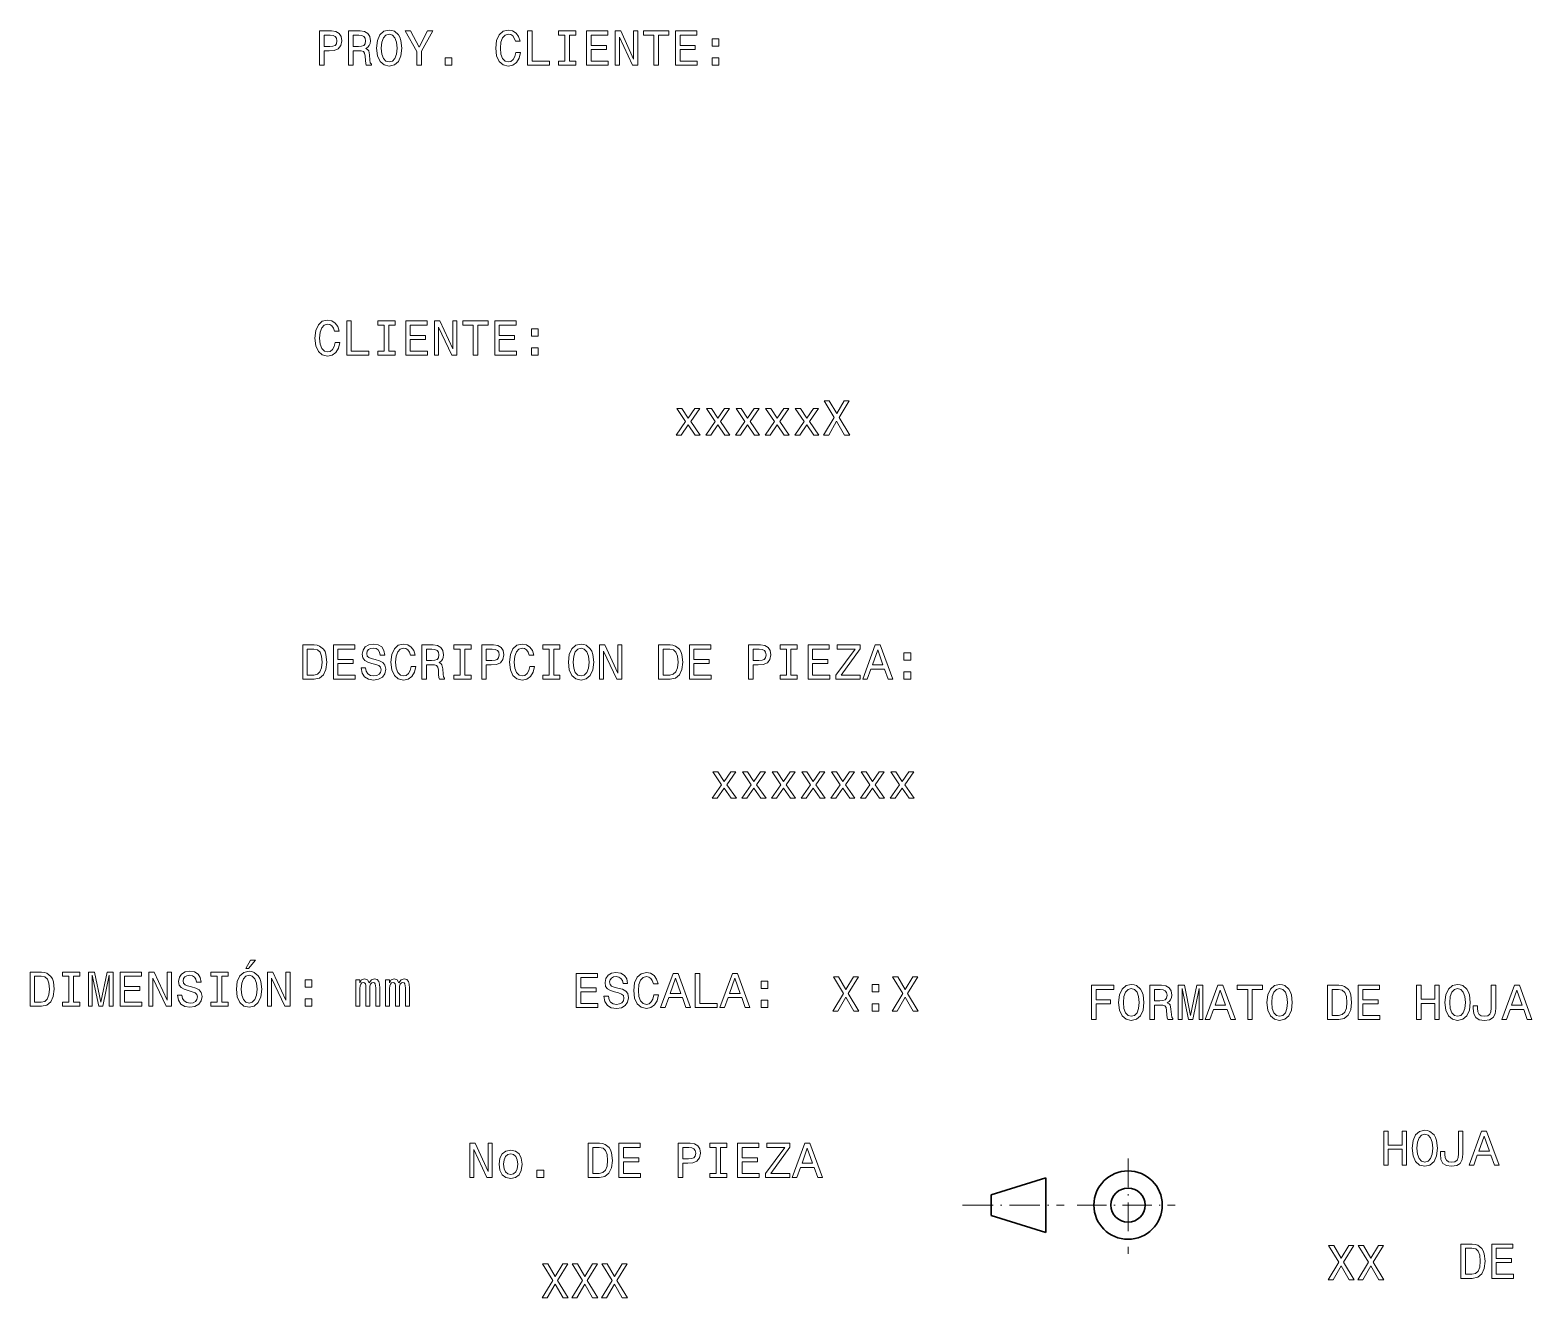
# Model space of a CAD drawing. Extents: x 14 to 2196, y -1968 to 1826.
# Drawn here: x 1555.8 to 1775.4, y -453.6 to -268.2 of the extents above; entities that cross this region are included whole.
import ezdxf

# ---------------------------------------------------------------- set-up
doc = ezdxf.new("R2010")
doc.units = 0
doc.linetypes.add('DASHDOT', pattern=[18.5, 12, -3, 0.5, -3])

msp = doc.modelspace()

# ---------------------------------------------------------------- linework, layer by layer
at = {"color": 7, "linetype": 'DASHDOT', "lineweight": 13, "ltscale": 0.348729}
msp.add_line((1716.363525, -433.210327), (1716.363525, -447.159485), dxfattribs=at)
at = {"color": 7, "lineweight": 35}
for p, q in [((1704.363525, -436.025543), (1696.363525, -438.525543)), ((1704.363525, -436.025543), (1704.363525, -444.025543)), ((1696.363525, -440.025543), (1696.363525, -438.525543)), ((1696.363525, -441.525543), (1696.363525, -440.025543)), ((1696.363525, -441.525543), (1704.363525, -444.025543))]:
    msp.add_line(p, q, dxfattribs=at)
at = {"color": 7, "linetype": 'DASHDOT', "lineweight": 13, "ltscale": 0.371072}
msp.add_line((1692.16748, -440.025543), (1707.010376, -440.025543), dxfattribs=at)
at = {"color": 7, "linetype": 'DASHDOT', "lineweight": 13, "ltscale": 0.357507}
msp.add_line((1708.925659, -440.025543), (1723.225952, -440.025543), dxfattribs=at)
at = {"color": 7, "lineweight": 13}
for points in [[(1598.138672, -273.324707), (1598.801514, -273.324707), (1598.801514, -271.213745), (1599.536377, -271.213745), (1600.278442, -271.177734), (1600.869141, -270.925568), (1601.251099, -270.435669), (1601.380737, -269.765625), (1601.279907, -269.146027), (1600.991699, -268.692139), (1600.516113, -268.418365), (1599.867798, -268.324707), (1598.138672, -268.324707)], [(1599.687622, -268.937103), (1600.119873, -268.980316), (1600.43689, -269.117218), (1600.624268, -269.369385), (1600.689087, -269.765625), (1600.617065, -270.183502), (1600.422485, -270.435669), (1600.091064, -270.565338), (1599.637207, -270.601379), (1598.801514, -270.601379), (1598.801514, -268.937103)], [(1602.389404, -273.324707), (1603.059448, -273.324707), (1603.059448, -271.213745), (1603.743896, -271.213745), (1604.248169, -271.235382), (1604.565186, -271.336243), (1604.738037, -271.573975), (1604.810059, -271.999054), (1604.846191, -272.647461), (1604.889404, -273.07254), (1604.97583, -273.324707), (1605.7323, -273.324707), (1605.7323, -273.187805), (1605.56665, -272.986084), (1605.508911, -272.61145), (1605.458496, -271.804535), (1605.33606, -271.206543), (1605.17041, -271.019226), (1604.911011, -270.882355), (1605.199219, -270.70224), (1605.400879, -270.450073), (1605.53064, -270.133057), (1605.573853, -269.751221), (1605.4729, -269.146027), (1605.184814, -268.692139), (1604.709229, -268.418365), (1604.060791, -268.324707), (1602.389404, -268.324707)], [(1603.873535, -268.937103), (1604.312988, -268.980316), (1604.622803, -269.117218), (1604.817383, -269.369385), (1604.882202, -269.765625), (1604.810059, -270.183502), (1604.615601, -270.435669), (1604.28418, -270.565338), (1603.830322, -270.601379), (1603.059448, -270.601379), (1603.059448, -268.937103)], [(1606.481567, -270.824707), (1606.611328, -271.948639), (1606.985962, -272.777161), (1607.569458, -273.288696), (1608.33313, -273.461609), (1609.0896, -273.288696), (1609.68042, -272.777161), (1610.047852, -271.948639), (1610.184814, -270.824707), (1610.047852, -269.707977), (1609.889404, -269.254089), (1609.68042, -268.879456), (1609.0896, -268.36792), (1608.72937, -268.238251), (1608.33313, -268.187805), (1607.562256, -268.36792), (1606.97876, -268.872253), (1606.611328, -269.700775)], [(1607.173218, -270.824707), (1607.252441, -269.952942), (1607.490234, -269.311737), (1607.857666, -268.922699), (1608.33313, -268.785797), (1608.801514, -268.922699), (1609.168945, -269.318939), (1609.406616, -269.960144), (1609.493164, -270.824707), (1609.406616, -271.696472), (1609.168945, -272.337677), (1608.801514, -272.726715), (1608.33313, -272.856415), (1607.857666, -272.726715), (1607.490234, -272.337677), (1607.252441, -271.703674)], [(1613.045044, -273.324707), (1613.045044, -271.300201), (1614.687622, -268.317505), (1613.938354, -268.317505), (1612.706421, -270.687805), (1611.459961, -268.317505), (1610.660278, -268.317505), (1612.375, -271.343445), (1612.375, -273.324707)], [(1626.848999, -271.465912), (1626.704956, -272.071106), (1626.467163, -272.503387), (1626.135742, -272.769958), (1625.746704, -272.856415), (1625.278442, -272.726715), (1624.911011, -272.337677), (1624.666016, -271.703674), (1624.586792, -270.824707), (1624.666016, -269.952942), (1624.903809, -269.311737), (1625.27124, -268.922699), (1625.746704, -268.785797), (1626.092529, -268.857849), (1626.387939, -269.05957), (1626.61853, -269.383789), (1626.776978, -269.830475), (1627.461426, -269.830475), (1627.245239, -269.146027), (1626.870605, -268.627289), (1626.359131, -268.303101), (1625.746704, -268.187805), (1624.983032, -268.36792), (1624.399414, -268.872253), (1624.02478, -269.700775), (1623.895142, -270.824707), (1624.02478, -271.948639), (1624.399414, -272.777161), (1624.983032, -273.288696), (1625.746704, -273.461609), (1626.416748, -273.324707), (1626.957031, -272.942871), (1627.338989, -272.316071), (1627.540649, -271.465912)], [(1628.556519, -273.324707), (1631.769775, -273.324707), (1631.769775, -272.719513), (1629.21936, -272.719513), (1629.21936, -268.324707), (1628.556519, -268.324707)], [(1634.02478, -272.719513), (1633.102661, -272.719513), (1633.102661, -273.324707), (1635.609863, -273.324707), (1635.609863, -272.719513), (1634.687622, -272.719513), (1634.687622, -268.929901), (1635.609863, -268.929901), (1635.609863, -268.324707), (1633.102661, -268.324707), (1633.102661, -268.929901), (1634.02478, -268.929901)], [(1637.18042, -273.324707), (1640.350464, -273.324707), (1640.350464, -272.719513), (1637.843262, -272.719513), (1637.843262, -271.026428), (1640.07666, -271.026428), (1640.07666, -270.428467), (1637.843262, -270.428467), (1637.843262, -268.929901), (1640.292847, -268.929901), (1640.292847, -268.324707), (1637.18042, -268.324707)], [(1641.387939, -273.324707), (1641.985962, -273.324707), (1641.985962, -269.225281), (1643.902344, -273.324707), (1644.673218, -273.324707), (1644.673218, -268.324707), (1644.067993, -268.324707), (1644.067993, -272.424133), (1642.173218, -268.324707), (1641.387939, -268.324707)], [(1647.036377, -273.324707), (1647.699219, -273.324707), (1647.699219, -268.929901), (1649.212158, -268.929901), (1649.212158, -268.324707), (1645.516113, -268.324707), (1645.516113, -268.929901), (1647.036377, -268.929901)], [(1650.192017, -273.324707), (1653.362061, -273.324707), (1653.362061, -272.719513), (1650.854736, -272.719513), (1650.854736, -271.026428), (1653.088257, -271.026428), (1653.088257, -270.428467), (1650.854736, -270.428467), (1650.854736, -268.929901), (1653.304321, -268.929901), (1653.304321, -268.324707), (1650.192017, -268.324707)], [(1655.545044, -270.529327), (1656.539185, -270.529327), (1656.539185, -269.455841), (1655.545044, -269.455841)], [(1616.510376, -273.324707), (1617.504639, -273.324707), (1617.504639, -272.251221), (1616.510376, -272.251221)], [(1655.545044, -273.324707), (1656.539185, -273.324707), (1656.539185, -272.251221), (1655.545044, -272.251221)], [(1600.41626, -313.872162), (1600.272217, -314.477356), (1600.034424, -314.909637), (1599.703003, -315.176208), (1599.313965, -315.262665), (1598.845703, -315.132965), (1598.478271, -314.743927), (1598.233276, -314.109924), (1598.154053, -313.230957), (1598.233276, -312.359192), (1598.471069, -311.717987), (1598.838501, -311.328949), (1599.313965, -311.192047), (1599.65979, -311.264099), (1599.9552, -311.46582), (1600.185791, -311.790039), (1600.344238, -312.236725), (1601.028687, -312.236725), (1600.8125, -311.552277), (1600.437866, -311.033539), (1599.926392, -310.709351), (1599.313965, -310.594055), (1598.550293, -310.77417), (1597.966675, -311.278503), (1597.592041, -312.107025), (1597.462402, -313.230957), (1597.592041, -314.354889), (1597.966675, -315.183411), (1598.550293, -315.694946), (1599.313965, -315.867859), (1599.984009, -315.730957), (1600.524414, -315.349121), (1600.90625, -314.722321), (1601.10791, -313.872162)], [(1602.123779, -315.730957), (1605.337036, -315.730957), (1605.337036, -315.125763), (1602.786621, -315.125763), (1602.786621, -310.730957), (1602.123779, -310.730957)], [(1607.592041, -315.125763), (1606.669922, -315.125763), (1606.669922, -315.730957), (1609.177124, -315.730957), (1609.177124, -315.125763), (1608.254883, -315.125763), (1608.254883, -311.336151), (1609.177124, -311.336151), (1609.177124, -310.730957), (1606.669922, -310.730957), (1606.669922, -311.336151), (1607.592041, -311.336151)], [(1610.747681, -315.730957), (1613.917725, -315.730957), (1613.917725, -315.125763), (1611.410522, -315.125763), (1611.410522, -313.432678), (1613.643921, -313.432678), (1613.643921, -312.834717), (1611.410522, -312.834717), (1611.410522, -311.336151), (1613.860107, -311.336151), (1613.860107, -310.730957), (1610.747681, -310.730957)], [(1614.9552, -315.730957), (1615.553223, -315.730957), (1615.553223, -311.631531), (1617.469604, -315.730957), (1618.240479, -315.730957), (1618.240479, -310.730957), (1617.635376, -310.730957), (1617.635376, -314.830383), (1615.740479, -310.730957), (1614.9552, -310.730957)], [(1620.603638, -315.730957), (1621.266479, -315.730957), (1621.266479, -311.336151), (1622.779419, -311.336151), (1622.779419, -310.730957), (1619.083496, -310.730957), (1619.083496, -311.336151), (1620.603638, -311.336151)], [(1623.759277, -315.730957), (1626.929321, -315.730957), (1626.929321, -315.125763), (1624.422119, -315.125763), (1624.422119, -313.432678), (1626.655518, -313.432678), (1626.655518, -312.834717), (1624.422119, -312.834717), (1624.422119, -311.336151), (1626.871582, -311.336151), (1626.871582, -310.730957), (1623.759277, -310.730957)], [(1629.112305, -312.935577), (1630.106445, -312.935577), (1630.106445, -311.862091), (1629.112305, -311.862091)], [(1629.112305, -315.730957), (1630.106445, -315.730957), (1630.106445, -314.657471), (1629.112305, -314.657471)], [(1671.838867, -327.409698), (1672.595459, -327.409698), (1673.740967, -325.385193), (1674.908081, -327.409698), (1675.671753, -327.409698), (1674.108398, -324.837646), (1675.592529, -322.402496), (1674.864868, -322.402496), (1673.762573, -324.254089), (1672.681885, -322.402496), (1671.925415, -322.402496), (1673.402344, -324.844849)], [(1651.031982, -327.409698), (1652.026245, -325.903931), (1653.049316, -327.409698), (1653.812988, -327.409698), (1652.429688, -325.414032), (1653.733765, -323.540833), (1652.998901, -323.540833), (1652.055054, -324.945709), (1651.111206, -323.540833), (1650.361938, -323.540833), (1651.644409, -325.421234), (1650.289917, -327.409698)], [(1655.369141, -327.409698), (1656.363403, -325.903931), (1657.386475, -327.409698), (1658.150146, -327.409698), (1656.766846, -325.414032), (1658.070923, -323.540833), (1657.33606, -323.540833), (1656.392212, -324.945709), (1655.448486, -323.540833), (1654.699097, -323.540833), (1655.981567, -325.421234), (1654.627075, -327.409698)], [(1659.706299, -327.409698), (1660.700562, -325.903931), (1661.723633, -327.409698), (1662.487305, -327.409698), (1661.104004, -325.414032), (1662.408081, -323.540833), (1661.673218, -323.540833), (1660.72937, -324.945709), (1659.785645, -323.540833), (1659.036377, -323.540833), (1660.318726, -325.421234), (1658.964233, -327.409698)], [(1664.043579, -327.409698), (1665.03772, -325.903931), (1666.060791, -327.409698), (1666.824463, -327.409698), (1665.441284, -325.414032), (1666.745239, -323.540833), (1666.010376, -323.540833), (1665.066528, -324.945709), (1664.122803, -323.540833), (1663.373535, -323.540833), (1664.655884, -325.421234), (1663.301514, -327.409698)], [(1668.380737, -327.409698), (1669.375, -325.903931), (1670.397949, -327.409698), (1671.161743, -327.409698), (1669.778442, -325.414032), (1671.082397, -323.540833), (1670.347534, -323.540833), (1669.403809, -324.945709), (1668.459961, -323.540833), (1667.710693, -323.540833), (1668.993042, -325.421234), (1667.638672, -327.409698)], [(1597.342896, -358.113159), (1595.678589, -358.113159), (1595.678589, -363.113159), (1597.342896, -363.113159), (1598.128174, -362.954651), (1598.711792, -362.471954), (1599.072021, -361.686646), (1599.20166, -360.613159), (1599.086426, -359.518066), (1598.942383, -359.085785), (1598.740601, -358.73996), (1598.156982, -358.271667), (1597.775146, -358.156372)], [(1597.29248, -358.711151), (1597.839966, -358.819214), (1598.2146, -359.150635), (1598.437988, -359.741394), (1598.51001, -360.613159), (1598.430786, -361.456085), (1598.207397, -362.046875), (1597.825562, -362.399902), (1597.29248, -362.515167), (1596.348633, -362.515167), (1596.348633, -358.711151)], [(1600.174316, -363.113159), (1603.34436, -363.113159), (1603.34436, -362.507965), (1600.837158, -362.507965), (1600.837158, -360.81488), (1603.070557, -360.81488), (1603.070557, -360.216919), (1600.837158, -360.216919), (1600.837158, -358.718353), (1603.286743, -358.718353), (1603.286743, -358.113159), (1600.174316, -358.113159)], [(1604.886108, -361.463318), (1604.230469, -361.463318), (1604.374634, -362.22699), (1604.734863, -362.78894), (1605.289551, -363.127563), (1606.038818, -363.250061), (1606.780884, -363.134766), (1607.335693, -362.81778), (1607.688721, -362.320648), (1607.818359, -361.665039), (1607.710327, -361.074249), (1607.407715, -360.692413), (1606.917847, -360.440247), (1606.262207, -360.25293), (1605.700195, -360.116028), (1605.332764, -359.95755), (1605.123901, -359.72699), (1605.059082, -359.36676), (1605.123901, -359.042542), (1605.311157, -358.797607), (1605.599365, -358.631897), (1605.995605, -358.574249), (1606.399048, -358.646301), (1606.716064, -358.84082), (1606.925049, -359.165039), (1607.025879, -359.604523), (1607.681519, -359.604523), (1607.681519, -359.590118), (1607.566284, -358.912872), (1607.227661, -358.408539), (1606.694458, -358.091553), (1605.973999, -357.98349), (1605.325562, -358.091553), (1604.821289, -358.394135), (1604.49707, -358.862427), (1604.381836, -359.467621), (1604.475464, -360.007965), (1604.749268, -360.375397), (1605.181519, -360.620361), (1605.772339, -360.807678), (1606.355835, -360.973389), (1606.79541, -361.131897), (1607.06189, -361.362427), (1607.15564, -361.737091), (1607.069092, -362.118927), (1606.845825, -362.407104), (1606.507202, -362.587219), (1606.067627, -362.644867), (1605.577759, -362.565613), (1605.203125, -362.335052), (1604.965332, -361.960419)], [(1611.528809, -361.254364), (1611.384644, -361.859558), (1611.146973, -362.29184), (1610.815552, -362.558411), (1610.426514, -362.644867), (1609.95813, -362.515167), (1609.590698, -362.126129), (1609.345825, -361.492126), (1609.266479, -360.613159), (1609.345825, -359.741394), (1609.583496, -359.100189), (1609.950928, -358.711151), (1610.426514, -358.574249), (1610.772339, -358.646301), (1611.067627, -358.848022), (1611.298218, -359.172241), (1611.456787, -359.618927), (1612.141113, -359.618927), (1611.925049, -358.934479), (1611.550415, -358.415741), (1611.038818, -358.091553), (1610.426514, -357.976257), (1609.662842, -358.156372), (1609.079224, -358.660706), (1608.70459, -359.489227), (1608.574951, -360.613159), (1608.70459, -361.737091), (1609.079224, -362.565613), (1609.662842, -363.077148), (1610.426514, -363.250061), (1611.096558, -363.113159), (1611.636841, -362.731323), (1612.018677, -362.104523), (1612.220459, -361.254364)], [(1613.092163, -363.113159), (1613.762207, -363.113159), (1613.762207, -361.002197), (1614.446655, -361.002197), (1614.950928, -361.023834), (1615.267944, -361.124695), (1615.440918, -361.362427), (1615.512939, -361.787506), (1615.54895, -362.435913), (1615.592163, -362.860992), (1615.678589, -363.113159), (1616.435181, -363.113159), (1616.435181, -362.976257), (1616.269409, -362.774536), (1616.211792, -362.399902), (1616.161377, -361.592987), (1616.038818, -360.994995), (1615.873169, -360.807678), (1615.61377, -360.670807), (1615.901978, -360.490692), (1616.10376, -360.238525), (1616.233398, -359.921509), (1616.276611, -359.539673), (1616.175781, -358.934479), (1615.887573, -358.480591), (1615.412109, -358.206818), (1614.763672, -358.113159), (1613.092163, -358.113159)], [(1614.576294, -358.725555), (1615.015869, -358.768768), (1615.325562, -358.90567), (1615.520142, -359.157837), (1615.584961, -359.554077), (1615.512939, -359.971954), (1615.318359, -360.224121), (1614.986938, -360.35379), (1614.533081, -360.389832), (1613.762207, -360.389832), (1613.762207, -358.725555)], [(1618.70459, -362.507965), (1617.782349, -362.507965), (1617.782349, -363.113159), (1620.289551, -363.113159), (1620.289551, -362.507965), (1619.367432, -362.507965), (1619.367432, -358.718353), (1620.289551, -358.718353), (1620.289551, -358.113159), (1617.782349, -358.113159), (1617.782349, -358.718353), (1618.70459, -358.718353)], [(1621.853027, -363.113159), (1622.515869, -363.113159), (1622.515869, -361.002197), (1623.250732, -361.002197), (1623.992798, -360.966187), (1624.583496, -360.71402), (1624.965332, -360.224121), (1625.095093, -359.554077), (1624.994141, -358.934479), (1624.706055, -358.480591), (1624.230469, -358.206818), (1623.582153, -358.113159), (1621.853027, -358.113159)], [(1623.401978, -358.725555), (1623.834229, -358.768768), (1624.151245, -358.90567), (1624.338623, -359.157837), (1624.403442, -359.554077), (1624.331421, -359.971954), (1624.136841, -360.224121), (1623.80542, -360.35379), (1623.351562, -360.389832), (1622.515869, -360.389832), (1622.515869, -358.725555)], [(1628.877441, -361.254364), (1628.733398, -361.859558), (1628.495605, -362.29184), (1628.164185, -362.558411), (1627.775146, -362.644867), (1627.306885, -362.515167), (1626.939453, -362.126129), (1626.694458, -361.492126), (1626.615234, -360.613159), (1626.694458, -359.741394), (1626.932251, -359.100189), (1627.299683, -358.711151), (1627.775146, -358.574249), (1628.120972, -358.646301), (1628.416382, -358.848022), (1628.646973, -359.172241), (1628.80542, -359.618927), (1629.489868, -359.618927), (1629.273682, -358.934479), (1628.899048, -358.415741), (1628.387573, -358.091553), (1627.775146, -357.976257), (1627.011475, -358.156372), (1626.427856, -358.660706), (1626.053223, -359.489227), (1625.923584, -360.613159), (1626.053223, -361.737091), (1626.427856, -362.565613), (1627.011475, -363.077148), (1627.775146, -363.250061), (1628.44519, -363.113159), (1628.985596, -362.731323), (1629.367432, -362.104523), (1629.569092, -361.254364)], [(1631.716064, -362.507965), (1630.793945, -362.507965), (1630.793945, -363.113159), (1633.301147, -363.113159), (1633.301147, -362.507965), (1632.378906, -362.507965), (1632.378906, -358.718353), (1633.301147, -358.718353), (1633.301147, -358.113159), (1630.793945, -358.113159), (1630.793945, -358.718353), (1631.716064, -358.718353)], [(1634.533081, -360.613159), (1634.662842, -361.737091), (1635.037476, -362.565613), (1635.620972, -363.077148), (1636.384644, -363.250061), (1637.141113, -363.077148), (1637.731934, -362.565613), (1638.099365, -361.737091), (1638.236328, -360.613159), (1638.099365, -359.496429), (1637.940918, -359.042542), (1637.731934, -358.667908), (1637.141113, -358.156372), (1636.781006, -358.026703), (1636.384644, -357.976257), (1635.61377, -358.156372), (1635.030273, -358.660706), (1634.662842, -359.489227)], [(1635.224731, -360.613159), (1635.303955, -359.741394), (1635.541748, -359.100189), (1635.90918, -358.711151), (1636.384644, -358.574249), (1636.853027, -358.711151), (1637.220459, -359.107391), (1637.45813, -359.748596), (1637.544678, -360.613159), (1637.45813, -361.484924), (1637.220459, -362.126129), (1636.853027, -362.515167), (1636.384644, -362.644867), (1635.90918, -362.515167), (1635.541748, -362.126129), (1635.303955, -361.492126)], [(1639.079224, -363.113159), (1639.677246, -363.113159), (1639.677246, -359.013733), (1641.593628, -363.113159), (1642.364502, -363.113159), (1642.364502, -358.113159), (1641.759277, -358.113159), (1641.759277, -362.212585), (1639.864502, -358.113159), (1639.079224, -358.113159)], [(1649.389038, -358.113159), (1647.724731, -358.113159), (1647.724731, -363.113159), (1649.389038, -363.113159), (1650.174316, -362.954651), (1650.757935, -362.471954), (1651.118164, -361.686646), (1651.247803, -360.613159), (1651.132568, -359.518066), (1650.988403, -359.085785), (1650.786743, -358.73996), (1650.203125, -358.271667), (1649.821289, -358.156372)], [(1649.338623, -358.711151), (1649.886108, -358.819214), (1650.260742, -359.150635), (1650.484131, -359.741394), (1650.556152, -360.613159), (1650.476929, -361.456085), (1650.25354, -362.046875), (1649.871704, -362.399902), (1649.338623, -362.515167), (1648.394775, -362.515167), (1648.394775, -358.711151)], [(1652.220459, -363.113159), (1655.390503, -363.113159), (1655.390503, -362.507965), (1652.883301, -362.507965), (1652.883301, -360.81488), (1655.116699, -360.81488), (1655.116699, -360.216919), (1652.883301, -360.216919), (1652.883301, -358.718353), (1655.332764, -358.718353), (1655.332764, -358.113159), (1652.220459, -358.113159)], [(1660.887573, -363.113159), (1661.550415, -363.113159), (1661.550415, -361.002197), (1662.285278, -361.002197), (1663.027344, -360.966187), (1663.618164, -360.71402), (1664, -360.224121), (1664.129639, -359.554077), (1664.028809, -358.934479), (1663.740601, -358.480591), (1663.265137, -358.206818), (1662.616699, -358.113159), (1660.887573, -358.113159)], [(1662.436523, -358.725555), (1662.868896, -358.768768), (1663.185791, -358.90567), (1663.373169, -359.157837), (1663.437988, -359.554077), (1663.365967, -359.971954), (1663.171387, -360.224121), (1662.840088, -360.35379), (1662.386108, -360.389832), (1661.550415, -360.389832), (1661.550415, -358.725555)], [(1666.413574, -362.507965), (1665.491333, -362.507965), (1665.491333, -363.113159), (1667.998535, -363.113159), (1667.998535, -362.507965), (1667.076294, -362.507965), (1667.076294, -358.718353), (1667.998535, -358.718353), (1667.998535, -358.113159), (1665.491333, -358.113159), (1665.491333, -358.718353), (1666.413574, -358.718353)], [(1669.569092, -363.113159), (1672.739136, -363.113159), (1672.739136, -362.507965), (1670.231934, -362.507965), (1670.231934, -360.81488), (1672.465332, -360.81488), (1672.465332, -360.216919), (1670.231934, -360.216919), (1670.231934, -358.718353), (1672.681519, -358.718353), (1672.681519, -358.113159), (1669.569092, -358.113159)], [(1673.625366, -363.113159), (1677.213257, -363.113159), (1677.213257, -362.507965), (1674.417847, -362.507965), (1677.213257, -358.682312), (1677.213257, -358.113159), (1673.819824, -358.113159), (1673.819824, -358.718353), (1676.463989, -358.718353), (1673.625366, -362.536804)], [(1677.566284, -363.113159), (1678.229126, -363.113159), (1678.755005, -361.643433), (1680.750732, -361.643433), (1681.276611, -363.113159), (1681.953857, -363.113159), (1680.123901, -358.105957), (1679.389038, -358.105957)], [(1678.985596, -361.031036), (1679.75647, -358.826416), (1680.527344, -361.031036)], [(1683.596558, -360.31778), (1684.590698, -360.31778), (1684.590698, -359.244293), (1683.596558, -359.244293)], [(1683.596558, -363.113159), (1684.590698, -363.113159), (1684.590698, -362.039673), (1683.596558, -362.039673)], [(1656.30481, -380.53891), (1657.299072, -379.033142), (1658.322144, -380.53891), (1659.085815, -380.53891), (1657.702515, -378.543243), (1659.006592, -376.670044), (1658.271729, -376.670044), (1657.327881, -378.074921), (1656.384033, -376.670044), (1655.634766, -376.670044), (1656.917236, -378.550446), (1655.562744, -380.53891)], [(1660.641968, -380.53891), (1661.63623, -379.033142), (1662.659302, -380.53891), (1663.422974, -380.53891), (1662.039673, -378.543243), (1663.34375, -376.670044), (1662.608887, -376.670044), (1661.665039, -378.074921), (1660.721313, -376.670044), (1659.971924, -376.670044), (1661.254395, -378.550446), (1659.899902, -380.53891)], [(1664.979126, -380.53891), (1665.973389, -379.033142), (1666.99646, -380.53891), (1667.760132, -380.53891), (1666.376831, -378.543243), (1667.680908, -376.670044), (1666.946045, -376.670044), (1666.002197, -378.074921), (1665.058472, -376.670044), (1664.309204, -376.670044), (1665.591553, -378.550446), (1664.237061, -380.53891)], [(1669.316406, -380.53891), (1670.310547, -379.033142), (1671.333618, -380.53891), (1672.09729, -380.53891), (1670.714111, -378.543243), (1672.018066, -376.670044), (1671.283203, -376.670044), (1670.339355, -378.074921), (1669.39563, -376.670044), (1668.646362, -376.670044), (1669.928711, -378.550446), (1668.574341, -380.53891)], [(1673.653564, -380.53891), (1674.647827, -379.033142), (1675.670776, -380.53891), (1676.43457, -380.53891), (1675.05127, -378.543243), (1676.355225, -376.670044), (1675.620361, -376.670044), (1674.676636, -378.074921), (1673.732788, -376.670044), (1672.983521, -376.670044), (1674.265869, -378.550446), (1672.911499, -380.53891)], [(1677.990723, -380.53891), (1678.984985, -379.033142), (1680.008057, -380.53891), (1680.771729, -380.53891), (1679.388428, -378.543243), (1680.692383, -376.670044), (1679.95752, -376.670044), (1679.013794, -378.074921), (1678.069946, -376.670044), (1677.320679, -376.670044), (1678.603149, -378.550446), (1677.248657, -380.53891)], [(1682.327881, -380.53891), (1683.322144, -379.033142), (1684.345215, -380.53891), (1685.108887, -380.53891), (1683.725586, -378.543243), (1685.029663, -376.670044), (1684.2948, -376.670044), (1683.350952, -378.074921), (1682.407104, -376.670044), (1681.657837, -376.670044), (1682.940308, -378.550446), (1681.585815, -380.53891)], [(1557.475708, -405.954834), (1555.811401, -405.954834), (1555.811401, -410.954834), (1557.475708, -410.954834), (1558.260986, -410.796326), (1558.844604, -410.313629), (1559.204834, -409.52832), (1559.334473, -408.454834), (1559.219238, -407.359741), (1559.075195, -406.92746), (1558.873413, -406.581635), (1558.289795, -406.113342), (1557.907959, -405.998047)], [(1561.488647, -410.34964), (1560.566528, -410.34964), (1560.566528, -410.954834), (1563.07373, -410.954834), (1563.07373, -410.34964), (1562.151489, -410.34964), (1562.151489, -406.560028), (1563.07373, -406.560028), (1563.07373, -405.954834), (1560.566528, -405.954834), (1560.566528, -406.560028), (1561.488647, -406.560028)], [(1564.356079, -410.954834), (1564.910889, -410.954834), (1564.910889, -406.415924), (1565.847412, -410.954834), (1566.467041, -410.954834), (1567.396484, -406.415924), (1567.396484, -410.954834), (1567.958374, -410.954834), (1567.958374, -405.954834), (1567.079468, -405.954834), (1566.157227, -410.364044), (1565.24231, -405.954834), (1564.356079, -405.954834)], [(1568.981445, -410.954834), (1572.151489, -410.954834), (1572.151489, -410.34964), (1569.644287, -410.34964), (1569.644287, -408.656555), (1571.877686, -408.656555), (1571.877686, -408.058594), (1569.644287, -408.058594), (1569.644287, -406.560028), (1572.093872, -406.560028), (1572.093872, -405.954834), (1568.981445, -405.954834)], [(1573.188965, -410.954834), (1573.786987, -410.954834), (1573.786987, -406.855408), (1575.703369, -410.954834), (1576.474243, -410.954834), (1576.474243, -405.954834), (1575.869141, -405.954834), (1575.869141, -410.05426), (1573.974243, -405.954834), (1573.188965, -405.954834)], [(1578.030518, -409.304993), (1577.374878, -409.304993), (1577.518921, -410.068665), (1577.87915, -410.630615), (1578.43396, -410.969238), (1579.183228, -411.091736), (1579.925293, -410.97644), (1580.47998, -410.659454), (1580.833008, -410.162323), (1580.962769, -409.506714), (1580.854736, -408.915924), (1580.552124, -408.534088), (1580.062134, -408.281921), (1579.406494, -408.094604), (1578.844604, -407.957703), (1578.477173, -407.799225), (1578.268188, -407.568665), (1578.203369, -407.208435), (1578.268188, -406.884216), (1578.455566, -406.639282), (1578.743774, -406.473572), (1579.140015, -406.415924), (1579.543457, -406.487976), (1579.860474, -406.682495), (1580.069336, -407.006714), (1580.170288, -407.446198), (1580.825806, -407.446198), (1580.825806, -407.431793), (1580.710571, -406.754547), (1580.371948, -406.250214), (1579.838867, -405.933228), (1579.118408, -405.825165), (1578.469971, -405.933228), (1577.965576, -406.235809), (1577.641479, -406.704102), (1577.526123, -407.309296), (1577.619751, -407.84964), (1577.893555, -408.217072), (1578.325806, -408.462036), (1578.916626, -408.649353), (1579.500244, -408.815063), (1579.939697, -408.973572), (1580.206299, -409.204102), (1580.299927, -409.578766), (1580.213501, -409.960602), (1579.990112, -410.248779), (1579.651489, -410.428894), (1579.212036, -410.486542), (1578.722168, -410.407288), (1578.347412, -410.176727), (1578.109741, -409.802094)], [(1583.174561, -410.34964), (1582.252319, -410.34964), (1582.252319, -410.954834), (1584.759521, -410.954834), (1584.759521, -410.34964), (1583.837402, -410.34964), (1583.837402, -406.560028), (1584.759521, -406.560028), (1584.759521, -405.954834), (1582.252319, -405.954834), (1582.252319, -406.560028), (1583.174561, -406.560028)], [(1585.991577, -408.454834), (1586.121216, -409.578766), (1586.49585, -410.407288), (1587.079468, -410.918823), (1587.84314, -411.091736), (1588.599609, -410.918823), (1589.19043, -410.407288), (1589.557861, -409.578766), (1589.694702, -408.454834), (1589.557861, -407.338104), (1589.399292, -406.884216), (1589.19043, -406.509583), (1588.599609, -405.998047), (1588.23938, -405.868378), (1587.84314, -405.817932), (1587.072266, -405.998047), (1586.488647, -406.50238), (1586.121216, -407.330902)], [(1587.346069, -405.428894), (1587.771118, -405.428894), (1588.772583, -404.204102), (1588.066528, -404.204102)], [(1590.53772, -410.954834), (1591.13562, -410.954834), (1591.13562, -406.855408), (1593.052124, -410.954834), (1593.822998, -410.954834), (1593.822998, -405.954834), (1593.217773, -405.954834), (1593.217773, -410.05426), (1591.322998, -405.954834), (1590.53772, -405.954834)], [(1635.677002, -411.139465), (1638.847046, -411.139465), (1638.847046, -410.534271), (1636.339844, -410.534271), (1636.339844, -408.841187), (1638.573242, -408.841187), (1638.573242, -408.243225), (1636.339844, -408.243225), (1636.339844, -406.744659), (1638.789429, -406.744659), (1638.789429, -406.139465), (1635.677002, -406.139465)], [(1640.388794, -409.489624), (1639.733154, -409.489624), (1639.877319, -410.253296), (1640.237549, -410.815247), (1640.792236, -411.15387), (1641.541504, -411.276367), (1642.283569, -411.161072), (1642.838379, -410.844086), (1643.191406, -410.346954), (1643.321045, -409.691345), (1643.213013, -409.100555), (1642.9104, -408.718719), (1642.420532, -408.466553), (1641.764893, -408.279236), (1641.202881, -408.142334), (1640.835449, -407.983856), (1640.626587, -407.753296), (1640.561768, -407.393066), (1640.626587, -407.068848), (1640.813843, -406.823914), (1641.102051, -406.658203), (1641.498291, -406.600555), (1641.901733, -406.672607), (1642.21875, -406.867126), (1642.427734, -407.191345), (1642.528564, -407.630829), (1643.184204, -407.630829), (1643.184204, -407.616425), (1643.06897, -406.939178), (1642.730347, -406.434845), (1642.197144, -406.117859), (1641.476685, -406.009796), (1640.828247, -406.117859), (1640.323975, -406.420441), (1639.999756, -406.888733), (1639.884521, -407.493927), (1639.978149, -408.034271), (1640.251953, -408.401703), (1640.684204, -408.646667), (1641.275024, -408.833984), (1641.858521, -408.999695), (1642.297974, -409.158203), (1642.564575, -409.388733), (1642.658203, -409.763397), (1642.571777, -410.145233), (1642.348511, -410.433411), (1642.009888, -410.613525), (1641.570312, -410.671173), (1641.080444, -410.591919), (1640.705811, -410.361359), (1640.468018, -409.986725)], [(1647.031494, -409.28067), (1646.887329, -409.885864), (1646.649658, -410.318146), (1646.318237, -410.584717), (1645.929199, -410.671173), (1645.460815, -410.541473), (1645.093384, -410.152435), (1644.848511, -409.518433), (1644.769165, -408.639465), (1644.848511, -407.7677), (1645.086182, -407.126495), (1645.453613, -406.737457), (1645.929199, -406.600555), (1646.275024, -406.672607), (1646.570312, -406.874329), (1646.800903, -407.198547), (1646.959351, -407.645233), (1647.643799, -407.645233), (1647.427734, -406.960785), (1647.053101, -406.442047), (1646.541504, -406.117859), (1645.929199, -406.002563), (1645.165405, -406.182678), (1644.581909, -406.687012), (1644.207275, -407.515533), (1644.077515, -408.639465), (1644.207275, -409.763397), (1644.581909, -410.591919), (1645.165405, -411.103455), (1645.929199, -411.276367), (1646.599121, -411.139465), (1647.139526, -410.757629), (1647.521362, -410.130829), (1647.723145, -409.28067)], [(1648.01123, -411.139465), (1648.674072, -411.139465), (1649.200073, -409.669739), (1651.195679, -409.669739), (1651.72168, -411.139465), (1652.398926, -411.139465), (1650.56897, -406.132263), (1649.833984, -406.132263)], [(1653.076172, -411.139465), (1656.289429, -411.139465), (1656.289429, -410.534271), (1653.738892, -410.534271), (1653.738892, -406.139465), (1653.076172, -406.139465)], [(1656.685669, -411.139465), (1657.348511, -411.139465), (1657.87439, -409.669739), (1659.870117, -409.669739), (1660.395996, -411.139465), (1661.073242, -411.139465), (1659.243286, -406.132263), (1658.508423, -406.132263)], [(1557.425293, -406.552826), (1557.972778, -406.660889), (1558.347412, -406.99231), (1558.570801, -407.583069), (1558.642822, -408.454834), (1558.563599, -409.29776), (1558.34021, -409.88855), (1557.958374, -410.241577), (1557.425293, -410.356842), (1556.481445, -410.356842), (1556.481445, -406.552826)], [(1586.683228, -408.454834), (1586.762451, -407.583069), (1587.000244, -406.941864), (1587.367676, -406.552826), (1587.84314, -406.415924), (1588.311401, -406.552826), (1588.678833, -406.949066), (1588.916626, -407.590271), (1589.003052, -408.454834), (1588.916626, -409.326599), (1588.678833, -409.967804), (1588.311401, -410.356842), (1587.84314, -410.486542), (1587.367676, -410.356842), (1587.000244, -409.967804), (1586.762451, -409.333801)], [(1596.020386, -408.159454), (1597.014648, -408.159454), (1597.014648, -407.085968), (1596.020386, -407.085968)], [(1603.448364, -410.954834), (1604.03186, -410.954834), (1604.03186, -408.368378), (1604.067993, -407.97934), (1604.176025, -407.698364), (1604.341675, -407.532654), (1604.557861, -407.467804), (1604.730713, -407.525452), (1604.846069, -407.669525), (1604.903687, -407.91449), (1604.925293, -408.238708), (1604.925293, -410.954834), (1605.4729, -410.954834), (1605.4729, -408.368378), (1605.508911, -407.986542), (1605.616943, -407.705566), (1605.789795, -407.532654), (1606.005981, -407.467804), (1606.178833, -407.525452), (1606.294189, -407.669525), (1606.366211, -408.238708), (1606.366211, -410.954834), (1606.949829, -410.954834), (1606.949829, -408.281921), (1606.913818, -407.727173), (1606.798462, -407.302094), (1606.567993, -407.042725), (1606.193359, -406.949066), (1605.753784, -407.09317), (1605.415161, -407.511017), (1605.148682, -407.100372), (1604.701904, -406.949066), (1604.29126, -407.09317), (1604.010254, -407.496613), (1604.010254, -407.085968), (1603.448364, -407.085968)], [(1607.785522, -410.954834), (1608.369141, -410.954834), (1608.369141, -408.368378), (1608.405151, -407.97934), (1608.513184, -407.698364), (1608.678833, -407.532654), (1608.89502, -407.467804), (1609.067993, -407.525452), (1609.183228, -407.669525), (1609.240845, -407.91449), (1609.262451, -408.238708), (1609.262451, -410.954834), (1609.810059, -410.954834), (1609.810059, -408.368378), (1609.846069, -407.986542), (1609.954102, -407.705566), (1610.127075, -407.532654), (1610.34314, -407.467804), (1610.516113, -407.525452), (1610.631348, -407.669525), (1610.703369, -408.238708), (1610.703369, -410.954834), (1611.286987, -410.954834), (1611.286987, -408.281921), (1611.250977, -407.727173), (1611.13562, -407.302094), (1610.905151, -407.042725), (1610.530518, -406.949066), (1610.090942, -407.09317), (1609.752319, -407.511017), (1609.48584, -407.100372), (1609.039062, -406.949066), (1608.628418, -407.09317), (1608.347534, -407.496613), (1608.347534, -407.085968), (1607.785522, -407.085968)], [(1649.430542, -409.057343), (1650.201538, -406.852722), (1650.972412, -409.057343)], [(1658.10498, -409.057343), (1658.875854, -406.852722), (1659.646729, -409.057343)], [(1662.715942, -408.344086), (1663.710083, -408.344086), (1663.710083, -407.270599), (1662.715942, -407.270599)], [(1673.182373, -411.642242), (1673.938843, -411.642242), (1675.084351, -409.617737), (1676.251465, -411.642242), (1677.015137, -411.642242), (1675.451782, -409.07019), (1676.935913, -406.63504), (1676.208252, -406.63504), (1675.105957, -408.486633), (1674.025269, -406.63504), (1673.268799, -406.63504), (1674.745728, -409.077393)], [(1678.931641, -408.846863), (1679.925903, -408.846863), (1679.925903, -407.773376), (1678.931641, -407.773376)], [(1681.856689, -411.642242), (1682.613159, -411.642242), (1683.758667, -409.617737), (1684.925903, -411.642242), (1685.689575, -411.642242), (1684.126099, -409.07019), (1685.610352, -406.63504), (1684.882568, -406.63504), (1683.780273, -408.486633), (1682.699585, -406.63504), (1681.943115, -406.63504), (1683.420044, -409.077393)], [(1711.025513, -412.880371), (1711.695557, -412.880371), (1711.695557, -410.582092), (1713.799316, -410.582092), (1713.799316, -409.984131), (1711.695557, -409.984131), (1711.695557, -408.485565), (1714.281982, -408.485565), (1714.281982, -407.880371), (1711.025513, -407.880371)], [(1714.988037, -410.380371), (1715.117676, -411.504303), (1715.49231, -412.332825), (1716.075928, -412.84436), (1716.8396, -413.017273), (1717.596069, -412.84436), (1718.18689, -412.332825), (1718.554321, -411.504303), (1718.691162, -410.380371), (1718.554321, -409.263641), (1718.395874, -408.809753), (1718.18689, -408.43512), (1717.596069, -407.923584), (1717.23584, -407.793915), (1716.8396, -407.743469), (1716.068726, -407.923584), (1715.485107, -408.427917), (1715.117676, -409.256439)], [(1715.679688, -410.380371), (1715.758911, -409.508606), (1715.996704, -408.867401), (1716.364136, -408.478363), (1716.8396, -408.341461), (1717.307983, -408.478363), (1717.675415, -408.874603), (1717.913086, -409.515808), (1717.999512, -410.380371), (1717.913086, -411.252136), (1717.675415, -411.893341), (1717.307983, -412.282379), (1716.8396, -412.412079), (1716.364136, -412.282379), (1715.996704, -411.893341), (1715.758911, -411.259338)], [(1719.57019, -412.880371), (1720.240234, -412.880371), (1720.240234, -410.769409), (1720.924683, -410.769409), (1721.428955, -410.791046), (1721.745972, -410.891907), (1721.918823, -411.129639), (1721.990967, -411.554718), (1722.026978, -412.203125), (1722.07019, -412.628204), (1722.156616, -412.880371), (1722.913086, -412.880371), (1722.913086, -412.743469), (1722.747437, -412.541748), (1722.689819, -412.167114), (1722.639282, -411.360199), (1722.516846, -410.762207), (1722.351196, -410.57489), (1722.091797, -410.438019), (1722.380005, -410.257904), (1722.581665, -410.005737), (1722.711426, -409.688721), (1722.754639, -409.306885), (1722.653809, -408.701691), (1722.365601, -408.247803), (1721.890015, -407.97403), (1721.241699, -407.880371), (1719.57019, -407.880371)], [(1723.712769, -412.880371), (1724.267578, -412.880371), (1724.267578, -408.341461), (1725.204224, -412.880371), (1725.82373, -412.880371), (1726.753174, -408.341461), (1726.753174, -412.880371), (1727.315186, -412.880371), (1727.315186, -407.880371), (1726.436157, -407.880371), (1725.514038, -412.289581), (1724.598999, -407.880371), (1723.712769, -407.880371)], [(1727.661011, -412.880371), (1728.32373, -412.880371), (1728.849731, -411.410645), (1730.845337, -411.410645), (1731.371338, -412.880371), (1732.048584, -412.880371), (1730.218628, -407.873169), (1729.483765, -407.873169)], [(1733.856934, -412.880371), (1734.519775, -412.880371), (1734.519775, -408.485565), (1736.032715, -408.485565), (1736.032715, -407.880371), (1732.336792, -407.880371), (1732.336792, -408.485565), (1733.856934, -408.485565)], [(1736.67395, -410.380371), (1736.803589, -411.504303), (1737.178223, -412.332825), (1737.761841, -412.84436), (1738.525513, -413.017273), (1739.281982, -412.84436), (1739.872803, -412.332825), (1740.240234, -411.504303), (1740.377075, -410.380371), (1740.240234, -409.263641), (1740.081665, -408.809753), (1739.872803, -408.43512), (1739.281982, -407.923584), (1738.921753, -407.793915), (1738.525513, -407.743469), (1737.754639, -407.923584), (1737.171021, -408.427917), (1736.803589, -409.256439)], [(1737.365601, -410.380371), (1737.444824, -409.508606), (1737.682617, -408.867401), (1738.050049, -408.478363), (1738.525513, -408.341461), (1738.993774, -408.478363), (1739.361206, -408.874603), (1739.598999, -409.515808), (1739.685425, -410.380371), (1739.598999, -411.252136), (1739.361206, -411.893341), (1738.993774, -412.282379), (1738.525513, -412.412079), (1738.050049, -412.282379), (1737.682617, -411.893341), (1737.444824, -411.259338)], [(1747.192627, -407.880371), (1745.528442, -407.880371), (1745.528442, -412.880371), (1747.192627, -412.880371), (1747.977905, -412.721863), (1748.561523, -412.239166), (1748.921753, -411.453857), (1749.051392, -410.380371), (1748.936157, -409.285278), (1748.792114, -408.852997), (1748.590332, -408.507172), (1748.006836, -408.038879), (1747.624878, -407.923584)], [(1750.024048, -412.880371), (1753.194092, -412.880371), (1753.194092, -412.275177), (1750.68689, -412.275177), (1750.68689, -410.582092), (1752.920288, -410.582092), (1752.920288, -409.984131), (1750.68689, -409.984131), (1750.68689, -408.485565), (1753.136475, -408.485565), (1753.136475, -407.880371), (1750.024048, -407.880371)], [(1758.539917, -412.880371), (1759.209961, -412.880371), (1759.209961, -410.531677), (1761.212891, -410.531677), (1761.212891, -412.880371), (1761.87561, -412.880371), (1761.87561, -407.880371), (1761.212891, -407.880371), (1761.212891, -409.919281), (1759.209961, -409.919281), (1759.209961, -407.880371), (1758.539917, -407.880371)], [(1762.697021, -410.380371), (1762.82666, -411.504303), (1763.201294, -412.332825), (1763.784912, -412.84436), (1764.548584, -413.017273), (1765.305054, -412.84436), (1765.895874, -412.332825), (1766.263306, -411.504303), (1766.400146, -410.380371), (1766.263306, -409.263641), (1766.104736, -408.809753), (1765.895874, -408.43512), (1765.305054, -407.923584), (1764.944824, -407.793915), (1764.548584, -407.743469), (1763.77771, -407.923584), (1763.194092, -408.427917), (1762.82666, -409.256439)], [(1763.388672, -410.380371), (1763.467896, -409.508606), (1763.705566, -408.867401), (1764.07312, -408.478363), (1764.548584, -408.341461), (1765.016846, -408.478363), (1765.384277, -408.874603), (1765.62207, -409.515808), (1765.708496, -410.380371), (1765.62207, -411.252136), (1765.384277, -411.893341), (1765.016846, -412.282379), (1764.548584, -412.412079), (1764.07312, -412.282379), (1763.705566, -411.893341), (1763.467896, -411.259338)], [(1769.462158, -411.223297), (1769.411621, -411.756439), (1769.260376, -412.123901), (1768.950562, -412.347229), (1768.475098, -412.412079), (1768.006836, -412.347229), (1767.697021, -412.138306), (1767.516846, -411.770874), (1767.466431, -411.237732), (1767.480835, -410.877502), (1766.832397, -410.877502), (1766.817993, -411.244934), (1766.904419, -412.044647), (1767.199829, -412.599396), (1767.711426, -412.90918), (1768.467896, -413.017273), (1769.217163, -412.90918), (1769.728638, -412.599396), (1770.024048, -412.051849), (1770.117676, -411.252136), (1770.117676, -407.880371), (1769.462158, -407.880371)], [(1771.032715, -412.880371), (1771.695557, -412.880371), (1772.221436, -411.410645), (1774.217163, -411.410645), (1774.743042, -412.880371), (1775.420288, -412.880371), (1773.590332, -407.873169), (1772.855469, -407.873169)], [(1596.020386, -410.954834), (1597.014648, -410.954834), (1597.014648, -409.881348), (1596.020386, -409.881348)], [(1662.715942, -411.139465), (1663.710083, -411.139465), (1663.710083, -410.065979), (1662.715942, -410.065979)], [(1678.931641, -411.642242), (1679.925903, -411.642242), (1679.925903, -410.568756), (1678.931641, -410.568756)], [(1721.054321, -408.492767), (1721.493774, -408.53598), (1721.803589, -408.672882), (1721.998169, -408.925049), (1722.062988, -409.321289), (1721.990967, -409.739166), (1721.796387, -409.991333), (1721.464966, -410.121002), (1721.011108, -410.157043), (1720.240234, -410.157043), (1720.240234, -408.492767)], [(1729.0802, -410.798248), (1729.851196, -408.593628), (1730.62207, -410.798248)], [(1747.142212, -408.478363), (1747.689819, -408.586426), (1748.064453, -408.917847), (1748.28772, -409.508606), (1748.359741, -410.380371), (1748.280518, -411.223297), (1748.057251, -411.814087), (1747.675415, -412.167114), (1747.142212, -412.282379), (1746.198364, -412.282379), (1746.198364, -408.478363)], [(1772.452026, -410.798248), (1773.2229, -408.593628), (1773.993774, -410.798248)], [(1753.745239, -434.206238), (1754.415283, -434.206238), (1754.415283, -431.857544), (1756.418213, -431.857544), (1756.418213, -434.206238), (1757.081055, -434.206238), (1757.081055, -429.206238), (1756.418213, -429.206238), (1756.418213, -431.245148), (1754.415283, -431.245148), (1754.415283, -429.206238), (1753.745239, -429.206238)], [(1757.902344, -431.706238), (1758.031982, -432.83017), (1758.406616, -433.658691), (1758.990234, -434.170227), (1759.753906, -434.34314), (1760.510376, -434.170227), (1761.101196, -433.658691), (1761.468628, -432.83017), (1761.605469, -431.706238), (1761.468628, -430.589508), (1761.310181, -430.13562), (1761.101196, -429.760986), (1760.510376, -429.249451), (1760.150146, -429.119781), (1759.753906, -429.069336), (1758.983032, -429.249451), (1758.399414, -429.753784), (1758.031982, -430.582306)], [(1758.593994, -431.706238), (1758.673218, -430.834473), (1758.911011, -430.193268), (1759.278442, -429.80423), (1759.753906, -429.667328), (1760.22229, -429.80423), (1760.589722, -430.20047), (1760.827393, -430.841675), (1760.913818, -431.706238), (1760.827393, -432.578003), (1760.589722, -433.219208), (1760.22229, -433.608246), (1759.753906, -433.737946), (1759.278442, -433.608246), (1758.911011, -433.219208), (1758.673218, -432.585205)], [(1764.66748, -432.549164), (1764.617065, -433.082306), (1764.465698, -433.449768), (1764.156006, -433.673096), (1763.68042, -433.737946), (1763.212158, -433.673096), (1762.902344, -433.464172), (1762.72229, -433.096741), (1762.671753, -432.563599), (1762.686157, -432.203369), (1762.037842, -432.203369), (1762.023438, -432.570801), (1762.109863, -433.370514), (1762.405273, -433.925262), (1762.916748, -434.235046), (1763.673218, -434.34314), (1764.422485, -434.235046), (1764.934082, -433.925262), (1765.229492, -433.377716), (1765.32312, -432.578003), (1765.32312, -429.206238), (1764.66748, -429.206238)], [(1766.238037, -434.206238), (1766.900879, -434.206238), (1767.42688, -432.736511), (1769.422485, -432.736511), (1769.948486, -434.206238), (1770.625732, -434.206238), (1768.795776, -429.199036), (1768.060791, -429.199036)], [(1767.657349, -432.124115), (1768.428345, -429.919495), (1769.199219, -432.124115)], [(1620.11084, -435.986755), (1620.708862, -435.986755), (1620.708862, -431.887329), (1622.625366, -435.986755), (1623.39624, -435.986755), (1623.39624, -430.986755), (1622.791016, -430.986755), (1622.791016, -435.086182), (1620.89624, -430.986755), (1620.11084, -430.986755)], [(1624.412109, -434.055908), (1624.527344, -434.934875), (1624.858765, -435.583282), (1625.384644, -435.986755), (1626.090698, -436.123657), (1626.789551, -435.986755), (1627.315552, -435.590515), (1627.646973, -434.942078), (1627.769409, -434.055908), (1627.646973, -433.176971), (1627.315552, -432.521332), (1626.789551, -432.125092), (1626.090698, -431.980988), (1625.384644, -432.125092), (1624.858765, -432.528534), (1624.527344, -433.176971)], [(1625.060425, -434.048706), (1625.125366, -433.400299), (1625.327026, -432.932007), (1625.651245, -432.643829), (1626.090698, -432.542938), (1626.522949, -432.643829), (1626.847168, -432.924805), (1627.04895, -433.400299), (1627.120972, -434.048706), (1627.04895, -434.704346), (1626.847168, -435.17984), (1626.522949, -435.468018), (1626.090698, -435.561676), (1625.651245, -435.468018), (1625.327026, -435.17984), (1625.125366, -434.704346)], [(1639.095093, -430.986755), (1637.430786, -430.986755), (1637.430786, -435.986755), (1639.095093, -435.986755), (1639.880371, -435.828247), (1640.463867, -435.345551), (1640.824097, -434.560242), (1640.953857, -433.486755), (1640.838623, -432.391663), (1640.694458, -431.959381), (1640.492798, -431.613556), (1639.90918, -431.145264), (1639.527344, -431.029968)], [(1639.044556, -431.584747), (1639.592163, -431.69281), (1639.966797, -432.024231), (1640.190186, -432.61499), (1640.262207, -433.486755), (1640.182983, -434.329681), (1639.959595, -434.920471), (1639.577759, -435.273499), (1639.044556, -435.388763), (1638.10083, -435.388763), (1638.10083, -431.584747)], [(1641.926514, -435.986755), (1645.096436, -435.986755), (1645.096436, -435.381561), (1642.589233, -435.381561), (1642.589233, -433.688477), (1644.822754, -433.688477), (1644.822754, -433.090515), (1642.589233, -433.090515), (1642.589233, -431.591949), (1645.038818, -431.591949), (1645.038818, -430.986755), (1641.926514, -430.986755)], [(1650.593628, -435.986755), (1651.25647, -435.986755), (1651.25647, -433.875793), (1651.991333, -433.875793), (1652.733398, -433.839783), (1653.324097, -433.587616), (1653.706055, -433.097717), (1653.835693, -432.427673), (1653.734863, -431.808075), (1653.446655, -431.354187), (1652.971069, -431.080414), (1652.322754, -430.986755), (1650.593628, -430.986755)], [(1652.142578, -431.599152), (1652.574829, -431.642365), (1652.891846, -431.779266), (1653.079224, -432.031433), (1653.144043, -432.427673), (1653.072021, -432.845551), (1652.877441, -433.097717), (1652.546021, -433.227386), (1652.092163, -433.263428), (1651.25647, -433.263428), (1651.25647, -431.599152)], [(1656.119507, -435.381561), (1655.197388, -435.381561), (1655.197388, -435.986755), (1657.70459, -435.986755), (1657.70459, -435.381561), (1656.782349, -435.381561), (1656.782349, -431.591949), (1657.70459, -431.591949), (1657.70459, -430.986755), (1655.197388, -430.986755), (1655.197388, -431.591949), (1656.119507, -431.591949)], [(1659.275146, -435.986755), (1662.44519, -435.986755), (1662.44519, -435.381561), (1659.937988, -435.381561), (1659.937988, -433.688477), (1662.171387, -433.688477), (1662.171387, -433.090515), (1659.937988, -433.090515), (1659.937988, -431.591949), (1662.387573, -431.591949), (1662.387573, -430.986755), (1659.275146, -430.986755)], [(1663.331421, -435.986755), (1666.919312, -435.986755), (1666.919312, -435.381561), (1664.123901, -435.381561), (1666.919312, -431.555908), (1666.919312, -430.986755), (1663.525879, -430.986755), (1663.525879, -431.591949), (1666.169922, -431.591949), (1663.331421, -435.4104)], [(1667.272339, -435.986755), (1667.935059, -435.986755), (1668.46106, -434.517029), (1670.456665, -434.517029), (1670.982666, -435.986755), (1671.659912, -435.986755), (1669.829956, -430.979553), (1669.095093, -430.979553)], [(1668.69165, -433.904633), (1669.462524, -431.700012), (1670.233398, -433.904633)], [(1629.930786, -435.986755), (1630.925049, -435.986755), (1630.925049, -434.913269), (1629.930786, -434.913269)], [(1766.701172, -445.736206), (1765.036865, -445.736206), (1765.036865, -450.736206), (1766.701172, -450.736206), (1767.48645, -450.577698), (1768.070068, -450.095001), (1768.430298, -449.309692), (1768.559937, -448.236206), (1768.444702, -447.141113), (1768.300659, -446.708832), (1768.098877, -446.363007), (1767.515259, -445.894714), (1767.133423, -445.779419)], [(1769.532593, -450.736206), (1772.702637, -450.736206), (1772.702637, -450.131012), (1770.195435, -450.131012), (1770.195435, -448.437927), (1772.428833, -448.437927), (1772.428833, -447.839966), (1770.195435, -447.839966), (1770.195435, -446.3414), (1772.64502, -446.3414), (1772.64502, -445.736206), (1769.532593, -445.736206)], [(1745.604248, -450.951233), (1746.360718, -450.951233), (1747.506226, -448.926727), (1748.67334, -450.951233), (1749.437012, -450.951233), (1747.873657, -448.379181), (1749.357788, -445.944031), (1748.630127, -445.944031), (1747.527832, -447.795624), (1746.447144, -445.944031), (1745.690674, -445.944031), (1747.167603, -448.386383)], [(1749.941406, -450.951233), (1750.697876, -450.951233), (1751.843384, -448.926727), (1753.010498, -450.951233), (1753.774292, -450.951233), (1752.210815, -448.379181), (1753.694946, -445.944031), (1752.967285, -445.944031), (1751.86499, -447.795624), (1750.784302, -445.944031), (1750.027832, -445.944031), (1751.504761, -448.386383)], [(1766.650757, -446.334198), (1767.198242, -446.442261), (1767.572876, -446.773682), (1767.796265, -447.364441), (1767.868286, -448.236206), (1767.789062, -449.079132), (1767.565674, -449.669922), (1767.183838, -450.022949), (1766.650757, -450.138214), (1765.706909, -450.138214), (1765.706909, -446.334198)], [(1630.671509, -453.604218), (1631.427979, -453.604218), (1632.573486, -451.579712), (1633.740601, -453.604218), (1634.504272, -453.604218), (1632.940918, -451.032166), (1634.425049, -448.597015), (1633.697388, -448.597015), (1632.595093, -450.448608), (1631.514404, -448.597015), (1630.757935, -448.597015), (1632.234863, -451.039368)], [(1635.008667, -453.604218), (1635.765137, -453.604218), (1636.910645, -451.579712), (1638.077759, -453.604218), (1638.841553, -453.604218), (1637.278076, -451.032166), (1638.762207, -448.597015), (1638.034546, -448.597015), (1636.932251, -450.448608), (1635.851562, -448.597015), (1635.095093, -448.597015), (1636.572021, -451.039368)], [(1639.345825, -453.604218), (1640.102295, -453.604218), (1641.247803, -451.579712), (1642.415039, -453.604218), (1643.178711, -453.604218), (1641.615234, -451.032166), (1643.099487, -448.597015), (1642.371704, -448.597015), (1641.269409, -450.448608), (1640.188721, -448.597015), (1639.432251, -448.597015), (1640.90918, -451.039368)]]:
    msp.add_lwpolyline(points, close=True, dxfattribs=at)
at = {"color": 7, "lineweight": 35}
for radius in [5, 2.5]:
    msp.add_circle((1716.363525, -440.025543), radius, dxfattribs=at)

doc.saveas('drawing.dxf')
